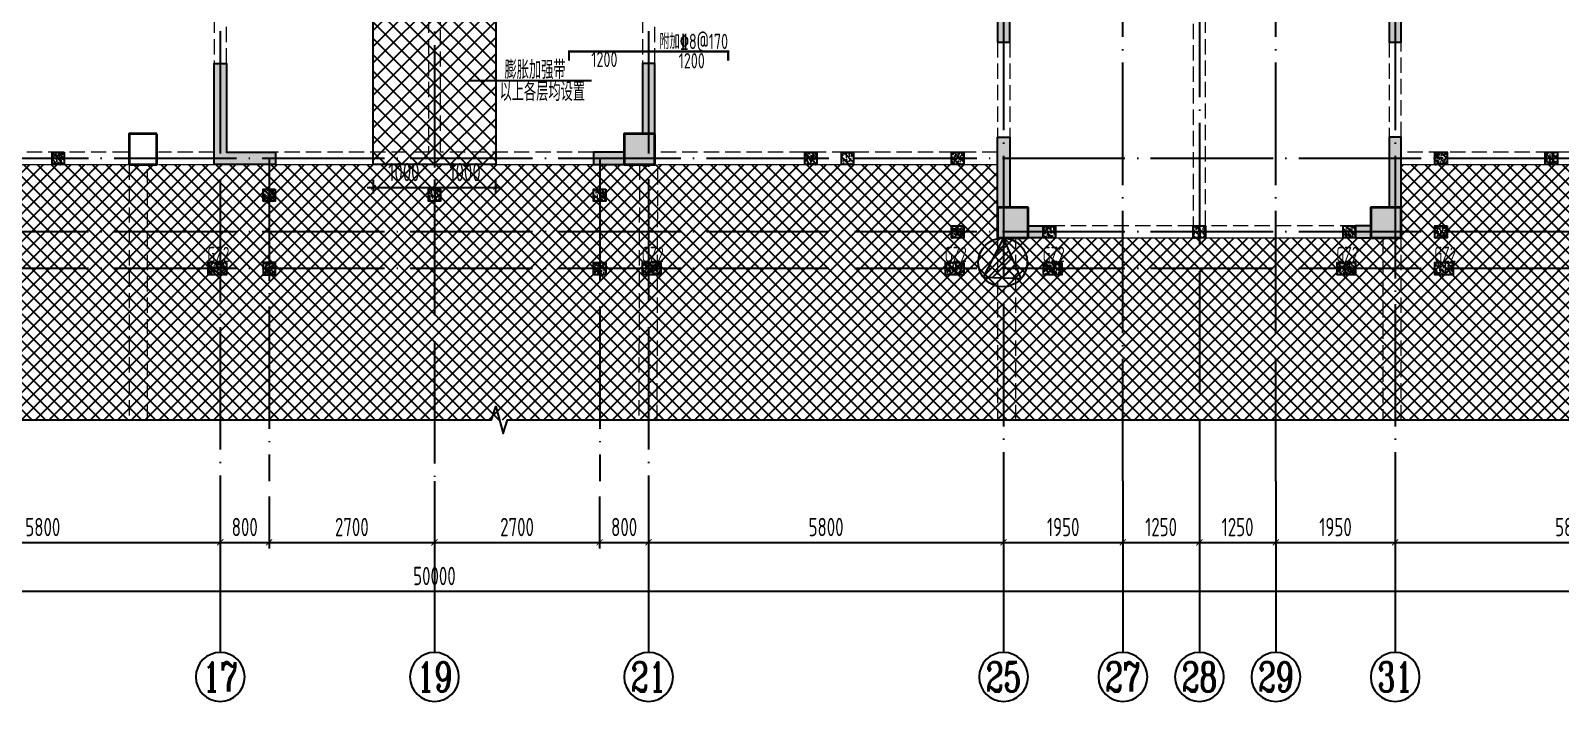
# Model space of a CAD drawing. Extents: x -668857 to 185752, y -270966 to 286822.
# Drawn here: x -187848 to -162848, y 194006 to 204970 of the extents above; entities that cross this region are included whole.
import ezdxf
from ezdxf.enums import TextEntityAlignment as Align

# ---------------------------------------------------------------- set-up
doc = ezdxf.new("R2010")
doc.units = 0
doc.header["$LTSCALE"] = 1000
doc.linetypes.add('DASH', pattern=[0.35, 0.25, -0.1])
doc.linetypes.add('DOTE', pattern=[2.42, 2, -0.2, 0.02, -0.2])
doc.layers.get('0').update_dxf_attribs({"linetype": 'CONTINUOUS'})
doc.layers.get('DEFPOINTS').update_dxf_attribs({"linetype": 'CONTINUOUS'})
for name, color, linetype in [('A-AXIS', 1, 'CONTINUOUS'), ('A-DOTE', 10, 'DOTE'), ('AXIS_NUM', 7, 'CONTINUOUS'), ('DIM', 2, 'CONTINUOUS'), ('ROOF', 183, 'CONTINUOUS'), ('S-B板填充', 251, 'CONTINUOUS'), ('S-B板配筋', 6, 'CONTINUOUS'), ('S-B板配筋号', 7, 'CONTINUOUS'), ('S-L主梁线', 4, 'DASH'), ('S-Q墙实线', 6, 'CONTINUOUS'), ('S-X详图标注', 3, 'CONTINUOUS'), ('S-Y一般标注', 3, 'CONTINUOUS'), ('S-Z柱实线', 6, 'CONTINUOUS'), ('S-构造柱', 212, 'CONTINUOUS'), ('S-构造柱编号', 130, 'CONTINUOUS'), ('S-楼板文字', 7, 'CONTINUOUS'), ('S-洞口边线', 7, 'CONTINUOUS'), ('THIN', 7, 'CONTINUOUS'), ('后浇带', 8, 'CONTINUOUS'), ('底图$0$PUB_HATCH', 252, 'CONTINUOUS')]:
    doc.layers.add(name, color=color, linetype=linetype)
doc.layers.add('板元', color=253, linetype='CONTINUOUS', lineweight=18)
doc.layers.add('配箍校核', color=34, linetype='CONTINUOUS', plot=False)
doc.styles.add('TSSD_Axis', font='complex.shx', dxfattribs={"width": 0.7, "bigfont": 'hztxt.shx'})
doc.styles.add('TSSD_DIMENSION', font='Tssdeng.shx', dxfattribs={"width": 0.7, "bigfont": 'tssdchn.shx'})
doc.styles.add('TSSD_REIN', font='tssdeng.shx', dxfattribs={"width": 0.7, "height": 300, "bigfont": 'tssdchn.shx'})
doc.dimstyles.new('TSSD_100_100', dxfattribs={"dimtxt": 300, "dimasz": 100, "dimexe": 100, "dimexo": 250, "dimgap": 100, "dimtad": 1, "dimdec": 0, "dimzin": 0, "dimdsep": 46, "dimtxsty": 'TSSD_DIMENSION', "dimblk": 'ARCHTICK', "dimcen": 0, "dimdle": 100, "dimclrt": 7, "dimadec": 0, "dimazin": 0, "dimtfac": 1, "dimtdec": 0, "dimtix": 1, "dimtmove": 2, "dimatfit": 3, "dimldrblk": 'ARCHTICK', "dimfxl": 1, "dimtolj": 1, "dimtzin": 0, "dimarcsym": 0})
doc.dimstyles.new('TSSD_100_100$0', dxfattribs={"dimtxt": 300, "dimasz": 80, "dimexe": 100, "dimexo": 250, "dimgap": 100, "dimtad": 1, "dimdec": 0, "dimzin": 0, "dimdsep": 46, "dimtxsty": 'TSSD_DIMENSION', "dimblk": 'ARCHTICK', "dimcen": 0, "dimdle": 100, "dimclrd": 3, "dimclre": 3, "dimclrt": 7, "dimadec": 0, "dimazin": 0, "dimtfac": 1, "dimtdec": 0, "dimtix": 1, "dimtmove": 2, "dimatfit": 3, "dimldrblk": 'ARCHTICK', "dimfxl": 1, "dimtolj": 1, "dimtzin": 0, "dimarcsym": 0})

# ---------------------------------------------------------------- blocks, each defined once
blk = doc.blocks.new('_ArchTick')
at = {"color": 0, "linetype": 'ByBlock', "const_width": 0.15}
blk.add_lwpolyline([(-0.5, -0.5), (0.5, 0.5)], dxfattribs=at)
blk = doc.blocks.new('*D871')
at = {"layer": 'DEFPOINTS', "color": 0, "transparency": 16777216}
for p in [(-206074, 307819), (-200274, 307819), (-200274, 306819)]:
    blk.add_point(p, dxfattribs=at)
at = {"layer": 'S-Y一般标注', "color": 0, "lineweight": -2, "transparency": 16777216}
for p, q in [((-206074, 307569), (-206074, 306719)), ((-200274, 307569), (-200274, 306719)), ((-206174, 306819), (-200174, 306819))]:
    blk.add_line(p, q, dxfattribs=at)
at = {"layer": 'S-Y一般标注', "color": 0, "lineweight": -2, "transparency": 16777216, "xscale": 100, "yscale": 100, "zscale": 100, "rotation": 180}
blk.add_blockref('_ArchTick', (-206074, 306819), dxfattribs=at)
at = {"layer": 'S-Y一般标注', "color": 0, "lineweight": -2, "transparency": 16777216, "xscale": 100, "yscale": 100, "zscale": 100}
blk.add_blockref('_ArchTick', (-200274, 306819), dxfattribs=at)
at = {"layer": 'S-Y一般标注', "color": 7, "transparency": 16777216, "insert": (-203174, 307069), "char_height": 300, "attachment_point": 5, "style": 'TSSD_DIMENSION'}
blk.add_mtext('\\A1;5800', dxfattribs=at)
blk = doc.blocks.new('ts_axno')
at = {"color": 0, "linetype": 'ByBlock', "lineweight": -2}
blk.add_circle((0, 0), 0.5, dxfattribs=at)
at = {"color": 0, "linetype": 'ByBlock', "lineweight": -2, "style": 'TSSD_Axis', "width": 0.7}
blk.add_attdef('A', text='', height=0.6, dxfattribs=at).set_placement((0, 0), align=Align.MIDDLE_CENTER)
blk = doc.blocks.new('*D872')
at = {"layer": 'DEFPOINTS', "color": 0, "transparency": 16777216}
for p in [(-200274, 307819), (-199474, 307819), (-199474, 306819)]:
    blk.add_point(p, dxfattribs=at)
at = {"layer": 'S-Y一般标注', "color": 0, "lineweight": -2, "transparency": 16777216}
for p, q in [((-200274, 307569), (-200274, 306719)), ((-199474, 307569), (-199474, 306719)), ((-200374, 306819), (-199374, 306819))]:
    blk.add_line(p, q, dxfattribs=at)
at = {"layer": 'S-Y一般标注', "color": 0, "lineweight": -2, "transparency": 16777216, "xscale": 100, "yscale": 100, "zscale": 100, "rotation": 180}
blk.add_blockref('_ArchTick', (-200274, 306819), dxfattribs=at)
at = {"layer": 'S-Y一般标注', "color": 0, "lineweight": -2, "transparency": 16777216, "xscale": 100, "yscale": 100, "zscale": 100}
blk.add_blockref('_ArchTick', (-199474, 306819), dxfattribs=at)
at = {"layer": 'S-Y一般标注', "color": 7, "transparency": 16777216, "insert": (-199874, 307069), "char_height": 300, "attachment_point": 5, "style": 'TSSD_DIMENSION'}
blk.add_mtext('\\A1;800', dxfattribs=at)
blk = doc.blocks.new('*D873')
at = {"layer": 'DEFPOINTS', "color": 0, "transparency": 16777216}
for p in [(-199474, 307819), (-196774, 307819), (-196774, 306819)]:
    blk.add_point(p, dxfattribs=at)
at = {"layer": 'S-Y一般标注', "color": 0, "lineweight": -2, "transparency": 16777216}
for p, q in [((-199474, 307569), (-199474, 306719)), ((-196774, 307569), (-196774, 306719)), ((-199574, 306819), (-196674, 306819))]:
    blk.add_line(p, q, dxfattribs=at)
at = {"layer": 'S-Y一般标注', "color": 0, "lineweight": -2, "transparency": 16777216, "xscale": 100, "yscale": 100, "zscale": 100, "rotation": 180}
blk.add_blockref('_ArchTick', (-199474, 306819), dxfattribs=at)
at = {"layer": 'S-Y一般标注', "color": 0, "lineweight": -2, "transparency": 16777216, "xscale": 100, "yscale": 100, "zscale": 100}
blk.add_blockref('_ArchTick', (-196774, 306819), dxfattribs=at)
at = {"layer": 'S-Y一般标注', "color": 7, "transparency": 16777216, "insert": (-198124, 307069), "char_height": 300, "attachment_point": 5, "style": 'TSSD_DIMENSION'}
blk.add_mtext('\\A1;2700', dxfattribs=at)
blk = doc.blocks.new('*D874')
at = {"layer": 'DEFPOINTS', "color": 0, "transparency": 16777216}
for p in [(-194074, 307819), (-193274, 307819), (-193274, 306819)]:
    blk.add_point(p, dxfattribs=at)
at = {"layer": 'S-Y一般标注', "color": 0, "lineweight": -2, "transparency": 16777216}
for p, q in [((-194074, 307569), (-194074, 306719)), ((-193274, 307569), (-193274, 306719)), ((-194174, 306819), (-193174, 306819))]:
    blk.add_line(p, q, dxfattribs=at)
at = {"layer": 'S-Y一般标注', "color": 0, "lineweight": -2, "transparency": 16777216, "xscale": 100, "yscale": 100, "zscale": 100, "rotation": 180}
blk.add_blockref('_ArchTick', (-194074, 306819), dxfattribs=at)
at = {"layer": 'S-Y一般标注', "color": 0, "lineweight": -2, "transparency": 16777216, "xscale": 100, "yscale": 100, "zscale": 100}
blk.add_blockref('_ArchTick', (-193274, 306819), dxfattribs=at)
at = {"layer": 'S-Y一般标注', "color": 7, "transparency": 16777216, "insert": (-193674, 307069), "char_height": 300, "attachment_point": 5, "style": 'TSSD_DIMENSION'}
blk.add_mtext('\\A1;800', dxfattribs=at)
blk = doc.blocks.new('*D875')
at = {"layer": 'DEFPOINTS', "color": 0, "transparency": 16777216}
for p in [(-193274, 307819), (-187474, 307819), (-187474, 306819)]:
    blk.add_point(p, dxfattribs=at)
at = {"layer": 'S-Y一般标注', "color": 0, "lineweight": -2, "transparency": 16777216}
for p, q in [((-193274, 307569), (-193274, 306719)), ((-187474, 307569), (-187474, 306719)), ((-193374, 306819), (-187374, 306819))]:
    blk.add_line(p, q, dxfattribs=at)
at = {"layer": 'S-Y一般标注', "color": 0, "lineweight": -2, "transparency": 16777216, "xscale": 100, "yscale": 100, "zscale": 100, "rotation": 180}
blk.add_blockref('_ArchTick', (-193274, 306819), dxfattribs=at)
at = {"layer": 'S-Y一般标注', "color": 0, "lineweight": -2, "transparency": 16777216, "xscale": 100, "yscale": 100, "zscale": 100}
blk.add_blockref('_ArchTick', (-187474, 306819), dxfattribs=at)
at = {"layer": 'S-Y一般标注', "color": 7, "transparency": 16777216, "insert": (-190374, 307069), "char_height": 300, "attachment_point": 5, "style": 'TSSD_DIMENSION'}
blk.add_mtext('\\A1;5800', dxfattribs=at)
blk = doc.blocks.new('*D876')
at = {"layer": 'DEFPOINTS', "color": 0, "transparency": 16777216}
for p in [(-183024, 307819), (-181074, 307819), (-181074, 306819)]:
    blk.add_point(p, dxfattribs=at)
at = {"layer": 'S-Y一般标注', "color": 0, "lineweight": -2, "transparency": 16777216}
for p, q in [((-183024, 307569), (-183024, 306719)), ((-181074, 307569), (-181074, 306719)), ((-183124, 306819), (-180974, 306819))]:
    blk.add_line(p, q, dxfattribs=at)
at = {"layer": 'S-Y一般标注', "color": 0, "lineweight": -2, "transparency": 16777216, "xscale": 100, "yscale": 100, "zscale": 100, "rotation": 180}
blk.add_blockref('_ArchTick', (-183024, 306819), dxfattribs=at)
at = {"layer": 'S-Y一般标注', "color": 0, "lineweight": -2, "transparency": 16777216, "xscale": 100, "yscale": 100, "zscale": 100}
blk.add_blockref('_ArchTick', (-181074, 306819), dxfattribs=at)
at = {"layer": 'S-Y一般标注', "color": 7, "transparency": 16777216, "insert": (-182049, 307069), "char_height": 300, "attachment_point": 5, "style": 'TSSD_DIMENSION'}
blk.add_mtext('\\A1;1950', dxfattribs=at)
blk = doc.blocks.new('*D877')
at = {"layer": 'DEFPOINTS', "color": 0, "transparency": 16777216}
for p in [(-181074, 307819), (-175274, 307819), (-175274, 306819)]:
    blk.add_point(p, dxfattribs=at)
at = {"layer": 'S-Y一般标注', "color": 0, "lineweight": -2, "transparency": 16777216}
for p, q in [((-181074, 307569), (-181074, 306719)), ((-175274, 307569), (-175274, 306719)), ((-181174, 306819), (-175174, 306819))]:
    blk.add_line(p, q, dxfattribs=at)
at = {"layer": 'S-Y一般标注', "color": 0, "lineweight": -2, "transparency": 16777216, "xscale": 100, "yscale": 100, "zscale": 100, "rotation": 180}
blk.add_blockref('_ArchTick', (-181074, 306819), dxfattribs=at)
at = {"layer": 'S-Y一般标注', "color": 0, "lineweight": -2, "transparency": 16777216, "xscale": 100, "yscale": 100, "zscale": 100}
blk.add_blockref('_ArchTick', (-175274, 306819), dxfattribs=at)
at = {"layer": 'S-Y一般标注', "color": 7, "transparency": 16777216, "insert": (-178174, 307069), "char_height": 300, "attachment_point": 5, "style": 'TSSD_DIMENSION'}
blk.add_mtext('\\A1;5800', dxfattribs=at)
blk = doc.blocks.new('*D880')
at = {"layer": 'DEFPOINTS', "color": 0, "transparency": 16777216}
for p in [(-221774, 307819), (-171774, 307819), (-171774, 306019)]:
    blk.add_point(p, dxfattribs=at)
at = {"layer": 'S-Y一般标注', "color": 0, "lineweight": -2, "transparency": 16777216}
for p, q in [((-221774, 307569), (-221774, 305919)), ((-171774, 307569), (-171774, 305919)), ((-221874, 306019), (-171674, 306019))]:
    blk.add_line(p, q, dxfattribs=at)
at = {"layer": 'S-Y一般标注', "color": 0, "lineweight": -2, "transparency": 16777216, "xscale": 100, "yscale": 100, "zscale": 100, "rotation": 180}
blk.add_blockref('_ArchTick', (-221774, 306019), dxfattribs=at)
at = {"layer": 'S-Y一般标注', "color": 0, "lineweight": -2, "transparency": 16777216, "xscale": 100, "yscale": 100, "zscale": 100}
blk.add_blockref('_ArchTick', (-171774, 306019), dxfattribs=at)
at = {"layer": 'S-Y一般标注', "color": 7, "transparency": 16777216, "insert": (-196774, 306269), "char_height": 300, "attachment_point": 5, "style": 'TSSD_DIMENSION'}
blk.add_mtext('\\A1;50000', dxfattribs=at)
blk = doc.blocks.new('*D883')
at = {"layer": 'DEFPOINTS', "color": 0, "transparency": 16777216}
for p in [(-196774, 307819), (-194074, 307819), (-194074, 306819)]:
    blk.add_point(p, dxfattribs=at)
at = {"layer": 'S-Y一般标注', "color": 0, "lineweight": -2, "transparency": 16777216}
for p, q in [((-196774, 307569), (-196774, 306719)), ((-194074, 307569), (-194074, 306719)), ((-196874, 306819), (-193974, 306819))]:
    blk.add_line(p, q, dxfattribs=at)
at = {"layer": 'S-Y一般标注', "color": 0, "lineweight": -2, "transparency": 16777216, "xscale": 100, "yscale": 100, "zscale": 100, "rotation": 180}
blk.add_blockref('_ArchTick', (-196774, 306819), dxfattribs=at)
at = {"layer": 'S-Y一般标注', "color": 0, "lineweight": -2, "transparency": 16777216, "xscale": 100, "yscale": 100, "zscale": 100}
blk.add_blockref('_ArchTick', (-194074, 306819), dxfattribs=at)
at = {"layer": 'S-Y一般标注', "color": 7, "transparency": 16777216, "insert": (-195424, 307069), "char_height": 300, "attachment_point": 5, "style": 'TSSD_DIMENSION'}
blk.add_mtext('\\A1;2700', dxfattribs=at)
blk = doc.blocks.new('*D884')
at = {"layer": 'DEFPOINTS', "color": 0, "transparency": 16777216}
for p in [(-187474, 307819), (-185524, 307819), (-185524, 306819)]:
    blk.add_point(p, dxfattribs=at)
at = {"layer": 'S-Y一般标注', "color": 0, "lineweight": -2, "transparency": 16777216}
for p, q in [((-187474, 307569), (-187474, 306719)), ((-185524, 307569), (-185524, 306719)), ((-187574, 306819), (-185424, 306819))]:
    blk.add_line(p, q, dxfattribs=at)
at = {"layer": 'S-Y一般标注', "color": 0, "lineweight": -2, "transparency": 16777216, "xscale": 100, "yscale": 100, "zscale": 100, "rotation": 180}
blk.add_blockref('_ArchTick', (-187474, 306819), dxfattribs=at)
at = {"layer": 'S-Y一般标注', "color": 0, "lineweight": -2, "transparency": 16777216, "xscale": 100, "yscale": 100, "zscale": 100}
blk.add_blockref('_ArchTick', (-185524, 306819), dxfattribs=at)
at = {"layer": 'S-Y一般标注', "color": 7, "transparency": 16777216, "insert": (-186499, 307069), "char_height": 300, "attachment_point": 5, "style": 'TSSD_DIMENSION'}
blk.add_mtext('\\A1;1950', dxfattribs=at)
blk = doc.blocks.new('*D901')
at = {"layer": 'DEFPOINTS', "color": 0, "transparency": 16777216}
for p in [(-185524, 307819), (-184274, 307819), (-184274, 306819)]:
    blk.add_point(p, dxfattribs=at)
at = {"layer": 'S-Y一般标注', "color": 0, "lineweight": -2, "transparency": 16777216}
for p, q in [((-185524, 307569), (-185524, 306719)), ((-184274, 307569), (-184274, 306719)), ((-185624, 306819), (-184174, 306819))]:
    blk.add_line(p, q, dxfattribs=at)
at = {"layer": 'S-Y一般标注', "color": 0, "lineweight": -2, "transparency": 16777216, "xscale": 100, "yscale": 100, "zscale": 100, "rotation": 180}
blk.add_blockref('_ArchTick', (-185524, 306819), dxfattribs=at)
at = {"layer": 'S-Y一般标注', "color": 0, "lineweight": -2, "transparency": 16777216, "xscale": 100, "yscale": 100, "zscale": 100}
blk.add_blockref('_ArchTick', (-184274, 306819), dxfattribs=at)
at = {"layer": 'S-Y一般标注', "color": 7, "transparency": 16777216, "insert": (-184899, 307069), "char_height": 300, "attachment_point": 5, "style": 'TSSD_DIMENSION'}
blk.add_mtext('\\A1;1250', dxfattribs=at)
blk = doc.blocks.new('*D902')
at = {"layer": 'DEFPOINTS', "color": 0, "transparency": 16777216}
for p in [(-184274, 307819), (-183024, 307819), (-183024, 306819)]:
    blk.add_point(p, dxfattribs=at)
at = {"layer": 'S-Y一般标注', "color": 0, "lineweight": -2, "transparency": 16777216}
for p, q in [((-184274, 307569), (-184274, 306719)), ((-183024, 307569), (-183024, 306719)), ((-184374, 306819), (-182924, 306819))]:
    blk.add_line(p, q, dxfattribs=at)
at = {"layer": 'S-Y一般标注', "color": 0, "lineweight": -2, "transparency": 16777216, "xscale": 100, "yscale": 100, "zscale": 100, "rotation": 180}
blk.add_blockref('_ArchTick', (-184274, 306819), dxfattribs=at)
at = {"layer": 'S-Y一般标注', "color": 0, "lineweight": -2, "transparency": 16777216, "xscale": 100, "yscale": 100, "zscale": 100}
blk.add_blockref('_ArchTick', (-183024, 306819), dxfattribs=at)
at = {"layer": 'S-Y一般标注', "color": 7, "transparency": 16777216, "insert": (-183649, 307069), "char_height": 300, "attachment_point": 5, "style": 'TSSD_DIMENSION'}
blk.add_mtext('\\A1;1250', dxfattribs=at)
blk = doc.blocks.new('20210825.04523959')
at = {"layer": 'S-X详图标注'}
h = blk.add_hatch(dxfattribs=at)
h.set_pattern_fill('METAL', color=256, scale=30, style=0)
h.set_pattern_definition([(45, (146735.32, -210953.5), (-84.852814, 84.852814), [])])
h.paths.add_polyline_path([(35200, 800), (34869, 157), (35488, 137)])
blk.add_lwpolyline([(35200, 800), (34869, 157), (35488, 137), (35200, 800)], dxfattribs=at)
blk.add_circle((35187, 400), 400, dxfattribs=at)
blk = doc.blocks.new('20210730.02141516')
at = {"layer": 'S-构造柱'}
h = blk.add_hatch(dxfattribs=at)
h.set_pattern_fill('ARMORED', color=256, scale=15, angle=-90, style=0)
h.set_pattern_definition([(320, (-154189.41, 3278673.45), (-9.4128202, -107.5890274), [11.25, -123.75]), (265, (-154189.41, 3278673.45), (112.82882, 20.8127), [9, -99]), (10.4514, (-154190.19, 3278664.49), (103.4159313, -86.7764073), [9.5610285, -105.1713168]), (316.1842, (-154159.41, 3278673.45), (-24.827852, -160.0861573), [16.875, -185.625]), (6.6356, (-154161.48, 3278660.11), (146.117681, -140.199406), [14.341543, -157.75695]), (261.1842, (-154159.41, 3278673.45), (146.11779, -140.199292), [13.5, -148.5]), (291, (-154166.91, 3278658.45), (-60.3928336, -89.5360578), [11.25, -123.75]), (236, (-154166.91, 3278658.45), (108.7725068, -36.4972998), [9, -99]), (341.4514, (-154171.94, 3278650.99), (48.3795745, -126.0333943), [9.5610285, -105.1713168]), (307.5, (-154189.41, 3278673.454), (49.93407807, -1.8239783), [0, -97.8, 0, -100.5, 0, -99.375]), (277.5, (-154189.41, 3278673.454), (59.1617568, -39.4604306), [0, -57.3, 0, -95.55, 0, -37.875]), (237.5, (-154189.41, 3278706.904), (-3.38323076, -80.07336543), [0, -37.5, 0, -117, 0, -155.25]), (227.5, (-154189.41, 3278721.904), (15.0157473, -87.4779254), [0, -48.75, 0, -77.7, 0, -110.25]), (315, (-154189.41, 3278673.454), (53.0330086, 53.0330086), [])])
h.paths.add_polyline_path([(200, 200), (200, 0), (0, 0), (0, 200)])
blk.add_lwpolyline([(200, 200), (200, 0), (0, 0), (0, 200)], close=True, dxfattribs=at)
blk = doc.blocks.new('20210809.18224761')
at = {"layer": 'S-构造柱'}
h = blk.add_hatch(dxfattribs=at)
h.set_pattern_fill('ARMORED', color=256, scale=15, angle=-90, style=0)
h.set_pattern_definition([(320, (-154189.41, 3278673.45), (-9.4128202, -107.5890274), [11.25, -123.75]), (265, (-154189.41, 3278673.45), (112.82882, 20.8127), [9, -99]), (10.4514, (-154190.19, 3278664.49), (103.4159313, -86.7764073), [9.5610285, -105.1713168]), (316.1842, (-154159.41, 3278673.45), (-24.827852, -160.0861573), [16.875, -185.625]), (6.6356, (-154161.48, 3278660.11), (146.117681, -140.199406), [14.341543, -157.75695]), (261.1842, (-154159.41, 3278673.45), (146.11779, -140.199292), [13.5, -148.5]), (291, (-154166.91, 3278658.45), (-60.3928336, -89.5360578), [11.25, -123.75]), (236, (-154166.91, 3278658.45), (108.7725068, -36.4972998), [9, -99]), (341.4514, (-154171.94, 3278650.99), (48.3795745, -126.0333943), [9.5610285, -105.1713168]), (307.5, (-154189.41, 3278673.454), (49.93407807, -1.8239783), [0, -97.8, 0, -100.5, 0, -99.375]), (277.5, (-154189.41, 3278673.454), (59.1617568, -39.4604306), [0, -57.3, 0, -95.55, 0, -37.875]), (237.5, (-154189.41, 3278706.904), (-3.38323076, -80.07336543), [0, -37.5, 0, -117, 0, -155.25]), (227.5, (-154189.41, 3278721.904), (15.0157473, -87.4779254), [0, -48.75, 0, -77.7, 0, -110.25]), (315, (-154189.41, 3278673.454), (53.0330086, 53.0330086), [])])
h.paths.add_polyline_path([(300, 200), (300, 0), (0, 0), (0, 200)])
blk.add_lwpolyline([(300, 200), (300, 0), (0, 0), (0, 200)], close=True, dxfattribs=at)
blk = doc.blocks.new('20210809.18235135')
at = {"layer": '配箍校核'}
blk.add_blockref('20210809.18224761', (12, 0), dxfattribs=at)
at = {"layer": 'S-构造柱编号', "color": 2, "linetype": 'ByBlock', "style": 'TSSD_REIN', "width": 0.65}
blk.add_text('GZ2', height=250, dxfattribs=at).set_placement((0, 206, 0))
blk = doc.blocks.new('20210809.18285270')
at = {"layer": 'ROOF'}
for p in [(18850, 1800), (31150, 1800), (31750, 1800), (33550, 1800), (41450, 1800), (43250, 1800), (22299, 1200), (25000, 1200), (35050, 600), (39950, 600)]:
    blk.add_blockref('20210730.02141516', p, dxfattribs=at)
at = {"layer": 'ROOF', "rotation": 359.9999999538236}
for p in [(27700, 1200), (33550, 600), (37500, 600), (41450, 600), (27700, 0)]:
    blk.add_blockref('20210730.02141516', p, dxfattribs=at)
at = {"layer": 'ROOF', "xscale": -1, "rotation": 4.61764226855621e-08}
blk.add_blockref('20210730.02141516', (22500, 0), dxfattribs=at)
at = {"layer": '配箍校核'}
for p in [(21388, 0), (28488, 0), (33438, 0), (35039, 0), (39838, 0), (41438, 0)]:
    blk.add_blockref('20210809.18235135', p, dxfattribs=at)
blk = doc.blocks.new('*D1323')
at = {"layer": 'DEFPOINTS', "color": 0, "transparency": 16777216}
for p in [(-182248, 202781), (-181248, 202781), (-181248, 202408)]:
    blk.add_point(p, dxfattribs=at)
at = {"layer": 'DIM', "color": 3, "lineweight": -2, "transparency": 16777216}
for p, q in [((-182248, 202531), (-182248, 202308)), ((-181248, 202531), (-181248, 202308)), ((-182348, 202408), (-181148, 202408))]:
    blk.add_line(p, q, dxfattribs=at)
at = {"layer": 'DIM', "color": 3, "lineweight": -2, "transparency": 16777216, "xscale": 80, "yscale": 80, "zscale": 80, "rotation": 180}
blk.add_blockref('_ArchTick', (-182248, 202408), dxfattribs=at)
at = {"layer": 'DIM', "color": 3, "lineweight": -2, "transparency": 16777216, "xscale": 80, "yscale": 80, "zscale": 80}
blk.add_blockref('_ArchTick', (-181248, 202408), dxfattribs=at)
at = {"layer": 'DIM', "color": 7, "transparency": 16777216, "insert": (-181748, 202658), "char_height": 300, "attachment_point": 5, "style": 'TSSD_DIMENSION'}
blk.add_mtext('\\A1;1000', dxfattribs=at)
blk = doc.blocks.new('*D1324')
at = {"layer": 'DEFPOINTS', "color": 0, "transparency": 16777216}
for p in [(-181248, 202781), (-180248, 202781), (-180248, 202408)]:
    blk.add_point(p, dxfattribs=at)
at = {"layer": 'DIM', "color": 3, "lineweight": -2, "transparency": 16777216}
for p, q in [((-181248, 202531), (-181248, 202308)), ((-180248, 202531), (-180248, 202308)), ((-181348, 202408), (-180148, 202408))]:
    blk.add_line(p, q, dxfattribs=at)
at = {"layer": 'DIM', "color": 3, "lineweight": -2, "transparency": 16777216, "xscale": 80, "yscale": 80, "zscale": 80, "rotation": 180}
blk.add_blockref('_ArchTick', (-181248, 202408), dxfattribs=at)
at = {"layer": 'DIM', "color": 3, "lineweight": -2, "transparency": 16777216, "xscale": 80, "yscale": 80, "zscale": 80}
blk.add_blockref('_ArchTick', (-180248, 202408), dxfattribs=at)
at = {"layer": 'DIM', "color": 7, "transparency": 16777216, "insert": (-180748, 202658), "char_height": 300, "attachment_point": 5, "style": 'TSSD_DIMENSION'}
blk.add_mtext('\\A1;1000', dxfattribs=at)
blk = doc.blocks.new('20210825.01395608')
at = {"layer": 'A-AXIS'}
for p, q in [((105098.7, -255388.1), (105098.7, -258188.1)), ((108598.7, -255388.1), (108598.7, -258188.1)), ((112098.7, -255388.1), (112098.7, -258188.1)), ((117898.7, -255388.1), (117898.7, -258188.1)), ((119848.7, -255388.1), (119848.7, -258188.1)), ((121098.7, -255388.1), (121098.7, -258188.1)), ((122348.7, -255388.1), (122348.7, -258188.1)), ((124298.7, -255388.1), (124298.7, -258188.1))]:
    blk.add_line(p, q, dxfattribs=at)
at = {"layer": 'A-DOTE'}
for p, q in [((108598.7, -233739.7), (108598.7, -255388.1)), ((117898.9, -242813.2), (117898.7, -255388.1)), ((124298.5, -242813.2), (124298.7, -255388.1)), ((119848.7, -255388.1), (119848.7, -245013.2)), ((122348.7, -255388.1), (122348.7, -245013.2)), ((105098.7, -245613.2), (105098.7, -255388.1)), ((112098.7, -245613.2), (112098.7, -255388.1)), ((121098.7, -247113.2), (121098.7, -255388.1)), ((136822.6, -250113.2), (82598.7, -250113.2)), ((105898.7, -250113.2), (105898.7, -255388.1)), ((111298.7, -250113.2), (111298.7, -255388.1)), ((136822.6, -251313.2), (82598.7, -251313.2)), ((136822.6, -251913.2), (82598.7, -251913.2))]:
    blk.add_line(p, q, dxfattribs=at)
at = {"layer": 'A-AXIS'}
ref = blk.add_blockref('ts_axno', (105098.7, -258588.1), dxfattribs=dict(at, xscale=-800, yscale=800, zscale=800, rotation=180))
ref.add_attrib('10', '17', dxfattribs={"layer": 'AXIS_NUM', "height": 480, "style": 'TSSD_Axis', "width": 0.7}).set_placement((105098.7, -258588.1), align=Align.MIDDLE_CENTER)
ref = blk.add_blockref('ts_axno', (108598.7, -258588.1), dxfattribs=dict(at, xscale=-800, yscale=800, zscale=800, rotation=180))
ref.add_attrib('13', '19', dxfattribs={"layer": 'AXIS_NUM', "height": 480, "style": 'TSSD_Axis', "width": 0.7}).set_placement((108598.7, -258588.1), align=Align.MIDDLE_CENTER)
ref = blk.add_blockref('ts_axno', (112098.7, -258588.1), dxfattribs=dict(at, xscale=-800, yscale=800, zscale=800, rotation=180))
ref.add_attrib('13', '21', dxfattribs={"layer": 'AXIS_NUM', "height": 480, "style": 'TSSD_Axis', "width": 0.7}).set_placement((112098.7, -258588.1), align=Align.MIDDLE_CENTER)
ref = blk.add_blockref('ts_axno', (117898.7, -258588.1), dxfattribs=dict(at, xscale=-800, yscale=800, zscale=800, rotation=180))
ref.add_attrib('17', '25', dxfattribs={"layer": 'AXIS_NUM', "height": 480, "style": 'TSSD_Axis', "width": 0.7}).set_placement((117898.7, -258588.1), align=Align.MIDDLE_CENTER)
ref = blk.add_blockref('ts_axno', (119848.7, -258588.1), dxfattribs=dict(at, xscale=-800, yscale=800, zscale=800, rotation=180))
ref.add_attrib('19', '27', dxfattribs={"layer": 'AXIS_NUM', "height": 480, "style": 'TSSD_Axis', "width": 0.7}).set_placement((119848.7, -258588.1), align=Align.MIDDLE_CENTER)
ref = blk.add_blockref('ts_axno', (121098.7, -258588.1), dxfattribs=dict(at, xscale=-800, yscale=800, zscale=800, rotation=180))
ref.add_attrib('19', '28', dxfattribs={"layer": 'AXIS_NUM', "height": 480, "style": 'TSSD_Axis', "width": 0.7}).set_placement((121098.7, -258588.1), align=Align.MIDDLE_CENTER)
ref = blk.add_blockref('ts_axno', (122348.7, -258588.1), dxfattribs=dict(at, xscale=-800, yscale=800, zscale=800, rotation=180))
ref.add_attrib('19', '29', dxfattribs={"layer": 'AXIS_NUM', "height": 480, "style": 'TSSD_Axis', "width": 0.7}).set_placement((122348.7, -258588.1), align=Align.MIDDLE_CENTER)
ref = blk.add_blockref('ts_axno', (124298.7, -258588.1), dxfattribs=dict(at, xscale=-800, yscale=800, zscale=800, rotation=180))
ref.add_attrib('19', '31', dxfattribs={"layer": 'AXIS_NUM', "height": 480, "style": 'TSSD_Axis', "width": 0.7}).set_placement((124298.7, -258588.1), align=Align.MIDDLE_CENTER)
at = {"layer": 'S-Y一般标注'}
for base, p1, p2, picture, middle in [((133598.7, -257188.1), (83598.7, -255388.1), (133598.7, -255388.1), '*D880', (108598.7, -256938.1)), ((105098.7, -256388.1), (99298.7, -255388.1), (105098.7, -255388.1), '*D871', (102198.7, -256138.1)), ((105898.7, -256388.1), (105098.7, -255388.1), (105898.7, -255388.1), '*D872', (105498.7, -256138.1)), ((108598.7, -256388.1), (105898.7, -255388.1), (108598.7, -255388.1), '*D873', (107248.7, -256138.1)), ((111298.7, -256388.1), (108598.7, -255388.1), (111298.7, -255388.1), '*D883', (109948.7, -256138.1)), ((112098.7, -256388.1), (111298.7, -255388.1), (112098.7, -255388.1), '*D874', (111698.7, -256138.1)), ((117898.7, -256388.1), (112098.7, -255388.1), (117898.7, -255388.1), '*D875', (114998.7, -256138.1)), ((119848.7, -256388.1), (117898.7, -255388.1), (119848.7, -255388.1), '*D884', (118873.7, -256138.1)), ((121098.7, -256388.1), (119848.7, -255388.1), (121098.7, -255388.1), '*D901', (120473.7, -256138.1)), ((122348.7, -256388.1), (121098.7, -255388.1), (122348.7, -255388.1), '*D902', (121723.7, -256138.1)), ((124298.7, -256388.1), (122348.7, -255388.1), (124298.7, -255388.1), '*D876', (123323.7, -256138.1)), ((130098.7, -256388.1), (124298.7, -255388.1), (130098.7, -255388.1), '*D877', (127198.7, -256138.1))]:
    dim = blk.add_linear_dim(base=base, p1=p1, p2=p2, dimstyle='TSSD_100_100', dxfattribs=at)
    dim.commit()
    dim.dimension.update_dxf_attribs({"geometry": picture, "text_midpoint": middle, "insert": (305372.3, -563207.3)})

msp = doc.modelspace()

# ---------------------------------------------------------------- hatches: boundary and pattern name
at = {"layer": 'S-B板填充'}
h = msp.add_hatch(dxfattribs=at)
h.set_pattern_fill('HOLE_MATETIEL', color=252, scale=50, style=0)
h.set_pattern_definition([(45, (0, 0), (-112.2532, 112.2532), []), (135, (0, 0), (-112.2532, -112.2532), [])])
h.paths.add_polyline_path([(-154023.99, 210280.89), (-155735.28, 210280.89), (-155735.28, 218254.45), (-195047.9, 218254.45), (-195047.9, 215480.89), (-192247.9, 215480.89), (-192247.9, 212080.89), (-189347.9, 212080.89), (-189347.9, 209680.89), (-187896.18, 209680.89), (-187847.9, 210280.89), (-174647.9, 210280.89), (-174647.9, 209680.89), (-173147.9, 209680.89), (-173147.9, 212080.89), (-170247.9, 212080.89), (-170247.9, 213680.89), (-170497.9, 213680.89), (-170497.9, 214180.89), (-166447.9, 214180.89), (-166447.9, 212080.89), (-164347.9, 212080.89), (-164347.9, 209680.89), (-162847.9, 209680.89), (-162847.9, 210280.89), (-156147.9, 210280.89), (-156147.9, 203280.89), (-155847.9, 203280.89), (-155847.9, 202777.89), (-165447.9, 202780.89), (-165447.9, 201580.89), (-172047.9, 201580.89), (-172047.9, 202780.89), (-190447.9, 202780.89), (-190447.9, 201580.89), (-197047.9, 201580.89), (-197047.9, 202780.89), (-206147.9, 202780.89), (-206147.9, 198606.02), (-202285.28, 198606.02), (-185785.28, 198606.02), (-185785.28, 198606.02), (-154026.3, 198606.02)])
at = {"layer": '后浇带'}
h = msp.add_hatch(dxfattribs=at)
h.set_pattern_fill('ANSI37', color=144, scale=1500, angle=90, style=0)
h.set_pattern_definition([(135, (-1282484.33, -991518.11), (-132.582521, -132.582521), []), (225, (-1282484.33, -991518.11), (132.582521, -132.582521), [])])
h.paths.add_polyline_path([(-182247.72, 202780.89), (-182247.9, 210280.89), (-180247.9, 210280.89), (-180247.72, 202780.89)])
at = {"layer": '底图$0$PUB_HATCH'}
for points in [[(-172047.9, 206530.88), (-172447.9, 206530.88), (-172447.9, 206330.88), (-172047.9, 206330.88), (-172047.9, 204780.89), (-171847.9, 204780.88), (-171847.9, 206530.88)], [(-165647.9, 206680.88), (-166047.9, 206680.88), (-166047.9, 206480.88), (-165647.9, 206480.88), (-165647.9, 204780.89), (-165447.9, 204780.88), (-165447.9, 206680.88)], [(-184847.9, 202780.89), (-184847.9, 204430.89), (-184647.9, 204430.89), (-184647.9, 202980.89), (-183847.9, 202980.89), (-183847.9, 202780.89)], [(-177647.9, 202780.89), (-177647.9, 204430.89), (-177847.9, 204430.89), (-177847.9, 203280.89), (-178147.9, 203280.89), (-178147.9, 202980.89), (-178647.9, 202980.89), (-178647.9, 202780.89)], [(-172047.9, 201580.89), (-172047.9, 203230.89), (-171847.9, 203230.89), (-171847.9, 202080.89), (-171547.9, 202080.89), (-171547.9, 201780.89), (-171297.9, 201780.89), (-171297.9, 201580.89)], [(-165447.9, 201580.89), (-165447.9, 203230.89), (-165647.9, 203230.89), (-165647.9, 202080.89), (-165947.9, 202080.89), (-165947.9, 201780.89), (-166197.9, 201780.89), (-166197.9, 201580.89)]]:
    msp.add_hatch(color=256, dxfattribs=at).paths.add_polyline_path(points)

# ---------------------------------------------------------------- linework, layer by layer
at = {"layer": 'S-B板配筋', "lineweight": 35, "const_width": 35}
msp.add_lwpolyline([(-179047.92, 204477.63), (-179047.92, 204627.63), (-176447.92, 204627.63), (-176447.92, 204477.63)], dxfattribs=at)
at = {"layer": 'S-L主梁线', "linetype": 'DASH', "lineweight": 18}
for p, q in [((-184847.9, 207280.89), (-184847.9, 204430.89)), ((-184647.9, 204430.89), (-184647.9, 207280.89)), ((-181347.9, 207280.89), (-181347.9, 202980.89)), ((-181147.9, 202980.89), (-181147.9, 207280.89)), ((-177847.9, 207280.89), (-177847.9, 204430.89)), ((-177647.9, 204430.89), (-177647.9, 207280.89)), ((-168847.9, 205780.89), (-168847.9, 201780.89)), ((-168647.9, 201780.89), (-168647.9, 205780.89)), ((-172047.91, 204780.89), (-172047.9, 203230.89)), ((-171847.9, 204780.88), (-171847.9, 203230.89)), ((-165647.9, 204780.89), (-165647.9, 203230.89)), ((-165447.9, 203230.89), (-165447.9, 204780.89)), ((-186260.28, 202980.89), (-190447.9, 202980.89)), ((-186235.28, 202780.89), (-186235.28, 198606.02)), ((-185935.28, 198606.02), (-185935.28, 202780.89)), ((-184847.9, 202980.89), (-185760.28, 202980.89)), ((-181347.9, 202980.89), (-183847.9, 202980.89)), ((-178647.88, 202980.89), (-181147.9, 202980.89)), ((-177898.15, 202780.89), (-177908.27, 198606.02)), ((-172047.9, 202980.89), (-177647.9, 202980.89)), ((-177608.27, 198606.02), (-177598.14, 202780.89)), ((-159847.9, 202980.89), (-165447.9, 202980.89)), ((-168847.9, 201780.89), (-171297.89, 201780.89)), ((-166197.89, 201780.89), (-168647.9, 201780.89)), ((-172047.9, 201580.88), (-172047.9, 198606.02)), ((-171747.9, 198606.02), (-171747.9, 201580.89)), ((-165747.9, 201580.89), (-165747.9, 198606.02)), ((-165447.9, 198606.02), (-165447.9, 201580.89))]:
    msp.add_line(p, q, dxfattribs=at)
at = {"layer": 'S-L主梁线', "linetype": 'ByBlock', "lineweight": 18}
for p, q in [((-190447.9, 202780.89), (-186260.28, 202780.89)), ((-185760.28, 202780.89), (-184847.9, 202780.89)), ((-183847.9, 202780.89), (-181247.9, 202780.89)), ((-181247.9, 202780.89), (-178647.88, 202780.89)), ((-177598.14, 202780.89), (-172047.9, 202780.89)), ((-165447.9, 202780.89), (-159847.9, 202780.89)), ((-171297.89, 201580.89), (-168747.9, 201580.89)), ((-168747.9, 201580.89), (-166197.89, 201580.89))]:
    msp.add_line(p, q, dxfattribs=at)
at = {"layer": 'S-Q墙实线', "color": 6}
for points in [[(-172047.9, 206530.88), (-172447.9, 206530.88), (-172447.9, 206330.88), (-172047.9, 206330.88), (-172047.9, 204780.89), (-171847.9, 204780.88), (-171847.9, 206530.88), (-172047.9, 206530.88)], [(-165647.9, 206680.88), (-166047.9, 206680.88), (-166047.9, 206480.88), (-165647.9, 206480.88), (-165647.9, 204780.89), (-165447.9, 204780.88), (-165447.9, 206680.88), (-165647.9, 206680.88)]]:
    msp.add_lwpolyline(points, dxfattribs=at)
for points in [[(-184847.9, 202780.89), (-184847.9, 204430.89), (-184647.9, 204430.89), (-184647.9, 202980.89), (-183847.9, 202980.89), (-183847.9, 202780.89)], [(-177647.9, 202780.89), (-177647.9, 204430.89), (-177847.9, 204430.89), (-177847.9, 203280.89), (-178147.9, 203280.89), (-178147.9, 202980.89), (-178647.9, 202980.89), (-178647.9, 202780.89)], [(-172047.9, 201580.89), (-172047.9, 203230.89), (-171847.9, 203230.89), (-171847.9, 202080.89), (-171547.9, 202080.89), (-171547.9, 201780.89), (-171297.9, 201780.89), (-171297.9, 201580.89)], [(-165447.9, 201580.89), (-165447.9, 203230.89), (-165647.9, 203230.89), (-165647.9, 202080.89), (-165947.9, 202080.89), (-165947.9, 201780.89), (-166197.9, 201780.89), (-166197.9, 201580.89)]]:
    msp.add_lwpolyline(points, close=True, dxfattribs=at)
at = {"layer": 'S-Z柱实线', "color": 2, "lineweight": 35}
for points in [[(-185785.28, 203280.89), (-186235.28, 203280.89), (-186235.28, 202780.89), (-185785.28, 202780.89)], [(-177647.9, 203280.89), (-178147.9, 203280.89), (-178147.9, 202780.89), (-177647.9, 202780.89)], [(-171547.9, 202080.89), (-172047.9, 202080.89), (-172047.9, 201580.89), (-171547.9, 201580.89)], [(-165447.9, 202080.89), (-165947.9, 202080.89), (-165947.9, 201580.89), (-165447.9, 201580.89)]]:
    msp.add_lwpolyline(points, close=True, dxfattribs=at)
at = {"layer": 'S-洞口边线'}
msp.add_line((-180675.65, 204154.08), (-178679.97, 204154.08), dxfattribs=at)
at = {"layer": 'THIN'}
msp.add_lwpolyline([(-206627.9, 198606.02), (-180315.95, 198606.02), (-180245.95, 198826.02), (-180125.95, 198386.02), (-180055.95, 198606.02), (-153743.99, 198606.02)], dxfattribs=at)
at = {"layer": '后浇带', "color": 144}
msp.add_lwpolyline([(-182247.72, 202780.89), (-182247.9, 210280.89), (-180247.9, 210280.89), (-180247.72, 202780.89)], close=True, dxfattribs=at)

# ---------------------------------------------------------------- block references
at = {"layer": 'A-DOTE'}
msp.add_blockref('20210825.01395608', (-289846.6, 452994.14), dxfattribs=at)
at = {"layer": '板元'}
msp.add_blockref('20210825.04523959', (-207147.68, 200781.03), dxfattribs=at)
at = {"layer": '配箍校核'}
msp.add_blockref('20210809.18285270', (-206347.9, 200980.73), dxfattribs=at)

# ---------------------------------------------------------------- texts
at = {"layer": 'S-B板配筋号', "color": 1, "style": 'TSSD_REIN', "width": 0.7}
msp.add_text('附加%%1328@170', height=250, dxfattribs=at).set_placement((-177571.32, 204668.19))
at = {"layer": 'S-B板配筋号', "style": 'TSSD_REIN', "width": 0.7}
for p in [(-178471.09, 204624.61), (-177043.45, 204602.31)]:
    msp.add_text('1200', height=250, dxfattribs=at).set_placement(p, align=Align.TOP_CENTER)
at = {"layer": 'S-楼板文字', "style": 'TSSD_REIN', "width": 0.7}
for s, p in [('膨胀加强带', (-180103.54, 204179.17)), ('以上各层均设置', (-180183.56, 203820.39))]:
    msp.add_text(s, height=300, dxfattribs=at).set_placement(p)

# ---------------------------------------------------------------- dimensions: what is measured, and where the dimension line sits
at = {"layer": 'DIM'}
for base, p1, p2, picture, middle in [((-181247.72, 202408.1), (-182247.72, 202780.89), (-181247.72, 202780.89), '*D1323', (-181747.72, 202658.1)), ((-180247.72, 202408.1), (-181247.72, 202780.89), (-180247.72, 202780.89), '*D1324', (-180747.72, 202658.1))]:
    dim = msp.add_linear_dim(base=base, p1=p1, p2=p2, dimstyle='TSSD_100_100$0', dxfattribs=at)
    dim.commit()
    dim.dimension.update_dxf_attribs({"geometry": picture, "text_midpoint": middle})

doc.saveas('drawing.dxf')
